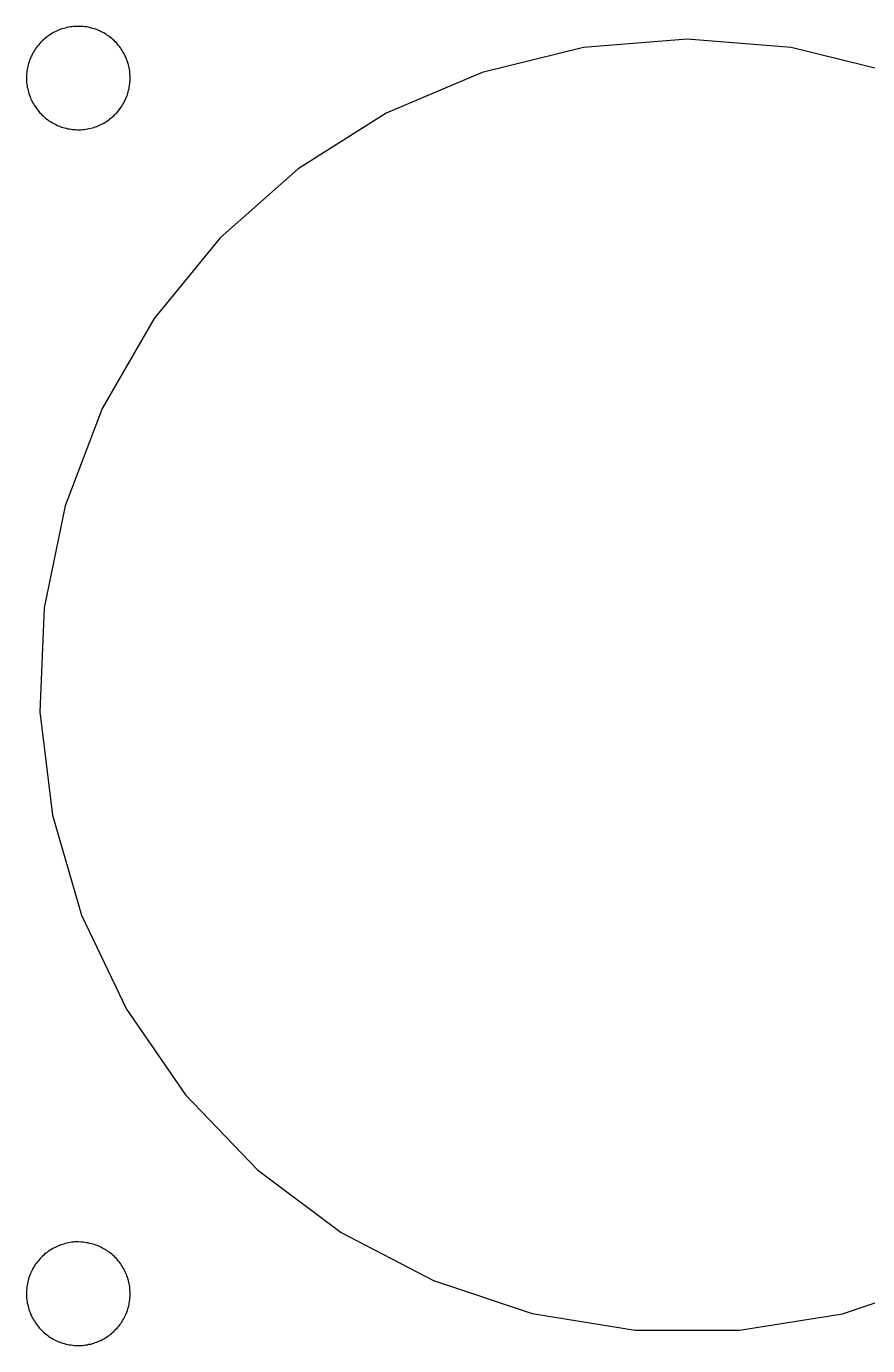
# Model space of a CAD drawing. Extents: x 14 to 160, y 773 to 1209.
# Drawn here: x 61.5 to 93.9, y 1025 to 1075.9 of the extents above; entities that cross this region are included whole.
import ezdxf

# ---------------------------------------------------------------- set-up
doc = ezdxf.new("R2010")
doc.units = 0

msp = doc.modelspace()

# ---------------------------------------------------------------- linework, layer by layer
at = {"layer": 'Bottom'}
for p, q in [((62.171006, 1075.431253), (62.132903, 1075.393203)), ((62.221782, 1075.472467), (62.171006, 1075.431253)), ((62.269391, 1075.504188), (62.221782, 1075.472467)), ((62.316999, 1075.545402), (62.269391, 1075.504188)), ((62.367775, 1075.577124), (62.316999, 1075.545402)), ((62.415384, 1075.61201), (62.367775, 1075.577124)), ((62.472497, 1075.643732), (62.415384, 1075.61201)), ((62.520105, 1075.669044), (62.472497, 1075.643732)), ((62.577219, 1075.700766), (62.520105, 1075.669044)), ((62.627996, 1075.726079), (62.577219, 1075.700766)), ((62.685109, 1075.748227), (62.627996, 1075.726079)), ((62.742223, 1075.77354), (62.685109, 1075.748227)), ((62.796168, 1075.798852), (62.742223, 1075.77354)), ((62.91042, 1075.830574), (62.796168, 1075.798852)), ((62.977039, 1075.846394), (62.91042, 1075.830574)), ((63.034153, 1075.862215), (62.977039, 1075.846394)), ((63.097603, 1075.878035), (63.034153, 1075.862215)), ((63.154717, 1075.887527), (63.097603, 1075.878035)), ((63.221336, 1075.894017), (63.154717, 1075.887527)), ((63.284786, 1075.90351), (63.221336, 1075.894017)), ((63.3419, 1075.91), (63.284786, 1075.90351)), ((63.4721, 1075.91), (63.3419, 1075.91)), ((63.602277, 1075.910723), (63.4721, 1075.91)), ((63.665727, 1075.904233), (63.602277, 1075.910723)), ((63.722841, 1075.894741), (63.665727, 1075.904233)), ((63.78946, 1075.88825), (63.722841, 1075.894741)), ((63.85291, 1075.878758), (63.78946, 1075.88825)), ((63.910024, 1075.862938), (63.85291, 1075.878758)), ((63.976643, 1075.847118), (63.910024, 1075.862938)), ((64.033756, 1075.831297), (63.976643, 1075.847118)), ((64.087702, 1075.815477), (64.033756, 1075.831297)), ((64.144815, 1075.799657), (64.087702, 1075.815477)), ((64.259058, 1075.748951), (64.144815, 1075.799657)), ((64.316172, 1075.726802), (64.259058, 1075.748951)), ((64.373285, 1075.70149), (64.316172, 1075.726802)), ((64.420894, 1075.669768), (64.373285, 1075.70149)), ((64.478007, 1075.644455), (64.420894, 1075.669768)), ((64.528784, 1075.612733), (64.478007, 1075.644455)), ((64.576392, 1075.577848), (64.528784, 1075.612733)), ((64.633506, 1075.546126), (64.576392, 1075.577848)), ((64.674777, 1075.504912), (64.633506, 1075.546126)), ((64.722385, 1075.47319), (64.674777, 1075.504912)), ((64.773162, 1075.431976), (64.722385, 1075.47319)), ((64.82077, 1075.393926), (64.773162, 1075.431976)), ((86.9436, 1075.42), (82.93859, 1075.096746)), ((90.948604, 1075.093884), (86.943594, 1075.417138)), ((61.748706, 1074.930438), (61.726527, 1074.879732)), ((61.780472, 1074.97798), (61.748706, 1074.930438)), ((61.815406, 1075.035014), (61.780472, 1074.97798)), ((61.853509, 1075.082556), (61.815406, 1075.035014)), ((61.888444, 1075.133262), (61.853509, 1075.082556)), ((61.929715, 1075.171312), (61.888444, 1075.133262)), ((61.961481, 1075.222019), (61.929715, 1075.171312)), ((62.002752, 1075.269561), (61.961481, 1075.222019)), ((62.040855, 1075.310775), (62.002752, 1075.269561)), ((62.082126, 1075.351989), (62.040855, 1075.310775)), ((62.132903, 1075.393203), (62.082126, 1075.351989)), ((64.862041, 1075.352712), (64.82077, 1075.393926)), ((64.900144, 1075.311498), (64.862041, 1075.352712)), ((64.941415, 1075.270284), (64.900144, 1075.311498)), ((64.982687, 1075.222742), (64.941415, 1075.270284)), ((65.023958, 1075.172036), (64.982687, 1075.222742)), ((65.055724, 1075.133986), (65.023958, 1075.172036)), ((65.096995, 1075.08328), (65.055724, 1075.133986)), ((65.128761, 1075.035737), (65.096995, 1075.08328)), ((65.160527, 1074.978703), (65.128761, 1075.035737)), ((65.195461, 1074.931161), (65.160527, 1074.978703)), ((65.227227, 1074.880455), (65.195461, 1074.931161)), ((82.93859, 1075.096746), (79.03831, 1074.130156)), ((94.848894, 1074.127294), (90.948604, 1075.093884)), ((61.539425, 1074.426621), (61.529919, 1074.369587)), ((61.555267, 1074.483655), (61.539425, 1074.426621)), ((61.577446, 1074.547018), (61.555267, 1074.483655)), ((61.596457, 1074.604052), (61.577446, 1074.547018)), ((61.618637, 1074.661087), (61.596457, 1074.604052)), ((61.643984, 1074.718121), (61.618637, 1074.661087)), ((61.669332, 1074.765663), (61.643984, 1074.718121)), ((61.691592, 1074.822697), (61.669332, 1074.765663)), ((61.726527, 1074.879732), (61.691592, 1074.822697)), ((65.252575, 1074.823421), (65.227227, 1074.880455)), ((65.274754, 1074.766386), (65.252575, 1074.823421)), ((65.30652, 1074.718844), (65.274754, 1074.766386)), ((65.325531, 1074.66181), (65.30652, 1074.718844)), ((65.347792, 1074.604776), (65.325531, 1074.66181)), ((65.373139, 1074.547741), (65.347792, 1074.604776)), ((65.388982, 1074.484379), (65.373139, 1074.547741)), ((65.420747, 1074.370286), (65.388982, 1074.484379)), ((61.482301, 1074.062966), (61.472795, 1073.996439)), ((61.472795, 1073.996439), (61.4728, 1073.87)), ((61.4888, 1074.12), (61.482301, 1074.062966)), ((61.504572, 1074.24919), (61.488729, 1074.182664)), ((61.488729, 1074.182664), (61.4888, 1074.12)), ((61.514077, 1074.306224), (61.504572, 1074.24919)), ((61.529919, 1074.369587), (61.514077, 1074.306224)), ((65.430253, 1074.306923), (65.420747, 1074.370286)), ((65.446095, 1074.249889), (65.430253, 1074.306923)), ((65.455601, 1074.183362), (65.446095, 1074.249889)), ((65.4621, 1074.12), (65.455601, 1074.183362)), ((65.462095, 1074.066527), (65.4621, 1074.12)), ((65.4716, 1074), (65.462095, 1074.066527)), ((65.471558, 1073.821965), (65.4716, 1074)), ((79.03831, 1074.130156), (75.34113, 1072.564596)), ((61.4728, 1073.87), (61.482305, 1073.806637)), ((61.482305, 1073.806637), (61.4823, 1073.74)), ((61.4823, 1073.74), (61.488799, 1073.676637)), ((61.488799, 1073.676637), (61.498305, 1073.619603)), ((61.498305, 1073.619603), (61.504804, 1073.553077)), ((61.504804, 1073.553077), (61.523815, 1073.499206)), ((61.523815, 1073.499206), (61.539657, 1073.43268)), ((61.539657, 1073.43268), (61.571423, 1073.318587)), ((65.382516, 1073.327722), (65.398358, 1073.384756)), ((65.398358, 1073.384756), (65.4142, 1073.448119)), ((65.4142, 1073.448119), (65.430043, 1073.505153)), ((65.430043, 1073.505153), (65.436542, 1073.57168)), ((65.436542, 1073.57168), (65.446047, 1073.628714)), ((65.446047, 1073.628714), (65.455553, 1073.692076)), ((65.455553, 1073.692076), (65.462052, 1073.755439)), ((65.462052, 1073.755439), (65.471558, 1073.821965)), ((61.571423, 1073.318587), (61.587266, 1073.255224)), ((61.587266, 1073.255224), (61.612613, 1073.19819)), ((61.612613, 1073.19819), (61.634793, 1073.141156)), ((61.634793, 1073.141156), (61.66014, 1073.093614)), ((61.66014, 1073.093614), (61.685488, 1073.036579)), ((61.685488, 1073.036579), (61.707748, 1072.979545)), ((61.707748, 1072.979545), (61.742683, 1072.928839)), ((61.742683, 1072.928839), (61.774449, 1072.871805)), ((61.774449, 1072.871805), (61.837899, 1072.776729)), ((65.154061, 1072.833373), (65.179409, 1072.890408)), ((65.179409, 1072.890408), (65.211175, 1072.93795)), ((65.211175, 1072.93795), (65.242941, 1072.994984)), ((65.242941, 1072.994984), (65.268288, 1073.042526)), ((65.268288, 1073.042526), (65.290468, 1073.09956)), ((65.290468, 1073.09956), (65.341244, 1073.213653)), ((65.341244, 1073.213653), (65.363505, 1073.270688)), ((65.363505, 1073.270688), (65.382516, 1073.327722)), ((61.837899, 1072.776729), (61.872834, 1072.726022)), ((61.872834, 1072.726022), (61.910936, 1072.67848)), ((61.910936, 1072.67848), (61.945871, 1072.630938)), ((61.945871, 1072.630938), (61.983974, 1072.589724)), ((61.983974, 1072.589724), (62.025245, 1072.54851)), ((62.025245, 1072.54851), (62.066516, 1072.500968)), ((62.066516, 1072.500968), (62.114124, 1072.459754)), ((62.114124, 1072.459754), (62.155396, 1072.41854)), ((62.155396, 1072.41854), (62.206172, 1072.377326)), ((62.206172, 1072.377326), (62.253781, 1072.345604)), ((64.706495, 1072.354715), (64.754103, 1072.386437)), ((64.754103, 1072.386437), (64.795375, 1072.427651)), ((64.795375, 1072.427651), (64.846151, 1072.465701)), ((64.846151, 1072.465701), (64.884254, 1072.506915)), ((64.884254, 1072.506915), (64.925525, 1072.557621)), ((64.925525, 1072.557621), (64.966797, 1072.595671)), ((64.966797, 1072.595671), (65.008068, 1072.646377)), ((65.008068, 1072.646377), (65.049339, 1072.687591)), ((65.049339, 1072.687591), (65.11279, 1072.782667)), ((65.11279, 1072.782667), (65.154061, 1072.833373)), ((75.34113, 1072.564596), (71.94544, 1070.415926)), ((62.253781, 1072.345604), (62.295052, 1072.30439)), ((62.295052, 1072.30439), (62.34266, 1072.272668)), ((62.34266, 1072.272668), (62.399774, 1072.240947)), ((62.399774, 1072.240947), (62.447382, 1072.209225)), ((62.447382, 1072.209225), (62.498159, 1072.174339)), ((62.498159, 1072.174339), (62.555272, 1072.152109)), ((62.555272, 1072.152109), (62.612386, 1072.126797)), ((62.612386, 1072.126797), (62.659994, 1072.095075)), ((62.659994, 1072.095075), (62.717108, 1072.069762)), ((62.717108, 1072.069762), (62.774221, 1072.053942)), ((62.774221, 1072.053942), (62.831335, 1072.02863)), ((62.831335, 1072.02863), (62.894785, 1072.012809)), ((62.894785, 1072.012809), (63.009037, 1071.981088)), ((63.009037, 1071.981088), (63.072488, 1071.965267)), ((63.072488, 1071.965267), (63.129601, 1071.955775)), ((63.129601, 1071.955775), (63.19622, 1071.949285)), ((63.19622, 1071.949285), (63.253334, 1071.939793)), ((63.253334, 1071.939793), (63.316785, 1071.9303)), ((63.316785, 1071.9303), (63.3834, 1071.93)), ((63.3834, 1071.93), (63.446851, 1071.92351)), ((63.446851, 1071.92351), (63.5134, 1071.92)), ((63.5134, 1071.92), (63.57685, 1071.92649)), ((63.57685, 1071.92649), (63.6435, 1071.93)), ((63.6435, 1071.93), (63.700614, 1071.939492)), ((63.700614, 1071.939492), (63.764064, 1071.948984)), ((63.764064, 1071.948984), (63.830683, 1071.955475)), ((63.830683, 1071.955475), (63.884628, 1071.971295)), ((63.884628, 1071.971295), (63.951247, 1071.980787)), ((63.951247, 1071.980787), (64.06549, 1072.012509)), ((64.06549, 1072.012509), (64.122604, 1072.037822)), ((64.122604, 1072.037822), (64.186054, 1072.053642)), ((64.186054, 1072.053642), (64.236831, 1072.078954)), ((64.236831, 1072.078954), (64.290776, 1072.101103)), ((64.290776, 1072.101103), (64.34789, 1072.126415)), ((64.34789, 1072.126415), (64.405003, 1072.158137)), ((64.405003, 1072.158137), (64.45578, 1072.18345)), ((64.45578, 1072.18345), (64.512894, 1072.215171)), ((64.512894, 1072.215171), (64.560502, 1072.246893)), ((64.560502, 1072.246893), (64.60811, 1072.281779)), ((64.60811, 1072.281779), (64.658887, 1072.313501)), ((64.658887, 1072.313501), (64.706495, 1072.354715)), ((71.94544, 1070.415926), (68.94009, 1067.753856)), ((68.94009, 1067.753856), (66.39808, 1064.648096)), ((66.39808, 1064.648096), (64.38923, 1061.174726)), ((64.38923, 1061.174726), (62.96114, 1057.419306)), ((62.96114, 1057.419306), (62.155058, 1053.492736)), ((62.155058, 1053.492736), (61.993206, 1049.474276)), ((61.993206, 1049.474276), (62.48193, 1045.490666)), ((62.48193, 1045.490666), (63.59267, 1041.636996)), ((63.59267, 1041.636996), (65.32542, 1038.011506)), ((65.32542, 1038.011506), (67.6072, 1034.709266)), ((67.6072, 1034.709266), (70.38404, 1031.822176)), ((70.38404, 1031.822176), (73.60201, 1029.404136)), ((73.60201, 1029.404136), (77.16272, 1027.547016)), ((62.269391, 1028.634188), (62.221782, 1028.602467)), ((62.316999, 1028.675402), (62.269391, 1028.634188)), ((62.367775, 1028.707124), (62.316999, 1028.675402)), ((62.415384, 1028.738846), (62.367775, 1028.707124)), ((62.472497, 1028.770568), (62.415384, 1028.738846)), ((62.520105, 1028.79588), (62.472497, 1028.770568)), ((62.577219, 1028.827602), (62.520105, 1028.79588)), ((62.627996, 1028.852915), (62.577219, 1028.827602)), ((62.685109, 1028.878227), (62.627996, 1028.852915)), ((62.742223, 1028.900376), (62.685109, 1028.878227)), ((62.796168, 1028.925688), (62.742223, 1028.900376)), ((62.91042, 1028.95741), (62.796168, 1028.925688)), ((62.977039, 1028.97323), (62.91042, 1028.95741)), ((63.034153, 1028.98905), (62.977039, 1028.97323)), ((63.097603, 1029.008035), (63.034153, 1028.98905)), ((63.154717, 1029.014525), (63.097603, 1029.008035)), ((63.221336, 1029.024017), (63.154717, 1029.014525)), ((63.284786, 1029.030508), (63.221336, 1029.024017)), ((63.3419, 1029.04), (63.284786, 1029.030508)), ((63.4721, 1029.04), (63.3419, 1029.04)), ((63.602268, 1029.033887), (63.4721, 1029.04)), ((63.665718, 1029.024395), (63.602268, 1029.033887)), ((63.722832, 1029.017905), (63.665718, 1029.024395)), ((63.789451, 1029.008413), (63.722832, 1029.017905)), ((63.852901, 1029.001922), (63.789451, 1029.008413)), ((63.910015, 1028.982938), (63.852901, 1029.001922)), ((63.976634, 1028.967118), (63.910015, 1028.982938)), ((64.033747, 1028.951297), (63.976634, 1028.967118)), ((64.087693, 1028.935477), (64.033747, 1028.951297)), ((64.144806, 1028.919657), (64.087693, 1028.935477)), ((64.20192, 1028.894344), (64.144806, 1028.919657)), ((64.259033, 1028.872196), (64.20192, 1028.894344)), ((64.373285, 1028.82149), (64.259033, 1028.872196)), ((64.420894, 1028.789768), (64.373285, 1028.82149)), ((64.478007, 1028.764455), (64.420894, 1028.789768)), ((64.528784, 1028.732733), (64.478007, 1028.764455)), ((64.576392, 1028.701012), (64.528784, 1028.732733)), ((64.633506, 1028.66929), (64.576392, 1028.701012)), ((64.674777, 1028.628076), (64.633506, 1028.66929)), ((64.722385, 1028.596354), (64.674777, 1028.628076)), ((61.780472, 1028.104816), (61.748706, 1028.057274)), ((61.815406, 1028.16185), (61.780472, 1028.104816)), ((61.853509, 1028.212556), (61.815406, 1028.16185)), ((61.888444, 1028.260098), (61.853509, 1028.212556)), ((61.929715, 1028.301312), (61.888444, 1028.260098)), ((61.961481, 1028.348854), (61.929715, 1028.301312)), ((62.002752, 1028.399561), (61.961481, 1028.348854)), ((62.082126, 1028.478825), (62.002752, 1028.399561)), ((62.132903, 1028.520039), (62.082126, 1028.478825)), ((62.171006, 1028.561253), (62.132903, 1028.520039)), ((62.221782, 1028.602467), (62.171006, 1028.561253)), ((64.773162, 1028.55514), (64.722385, 1028.596354)), ((64.82077, 1028.513926), (64.773162, 1028.55514)), ((64.862041, 1028.472712), (64.82077, 1028.513926)), ((64.900144, 1028.431498), (64.862041, 1028.472712)), ((64.941415, 1028.393448), (64.900144, 1028.431498)), ((64.982687, 1028.342742), (64.941415, 1028.393448)), ((65.023958, 1028.2952), (64.982687, 1028.342742)), ((65.055724, 1028.253986), (65.023958, 1028.2952)), ((65.096995, 1028.206444), (65.055724, 1028.253986)), ((65.128761, 1028.155737), (65.096995, 1028.206444)), ((65.160527, 1028.098703), (65.128761, 1028.155737)), ((65.195461, 1028.051161), (65.160527, 1028.098703)), ((61.555186, 1027.610459), (61.539344, 1027.553425)), ((61.596457, 1027.734052), (61.555186, 1027.610459)), ((61.618637, 1027.791086), (61.596457, 1027.734052)), ((61.643984, 1027.844957), (61.618637, 1027.791086)), ((61.669332, 1027.895663), (61.643984, 1027.844957)), ((61.691592, 1027.952697), (61.669332, 1027.895663)), ((61.726527, 1028.009732), (61.691592, 1027.952697)), ((61.748706, 1028.057274), (61.726527, 1028.009732)), ((65.227227, 1028.003619), (65.195461, 1028.051161)), ((65.252575, 1027.946585), (65.227227, 1028.003619)), ((65.274754, 1027.88955), (65.252575, 1027.946585)), ((65.30652, 1027.838844), (65.274754, 1027.88955)), ((65.325531, 1027.784974), (65.30652, 1027.838844)), ((65.347792, 1027.72794), (65.325531, 1027.784974)), ((65.373139, 1027.670905), (65.347792, 1027.72794)), ((65.388982, 1027.604379), (65.373139, 1027.670905)), ((65.420747, 1027.490286), (65.388982, 1027.604379)), ((61.482201, 1027.176637), (61.472695, 1027.119603)), ((61.472695, 1027.119603), (61.4727, 1026.99)), ((61.4887, 1027.24), (61.482201, 1027.176637)), ((61.50449, 1027.375994), (61.488648, 1027.309467)), ((61.488648, 1027.309467), (61.4887, 1027.24)), ((61.513996, 1027.433028), (61.50449, 1027.375994)), ((61.529838, 1027.496391), (61.513996, 1027.433028)), ((61.539344, 1027.553425), (61.529838, 1027.496391)), ((65.430253, 1027.426923), (65.420747, 1027.490286)), ((65.446095, 1027.369889), (65.430253, 1027.426923)), ((65.455601, 1027.303363), (65.446095, 1027.369889)), ((65.4621, 1027.24), (65.455601, 1027.303363)), ((65.462095, 1027.177034), (65.4621, 1027.24)), ((65.4716, 1027.12), (65.462095, 1027.177034)), ((65.471639, 1026.932806), (65.4716, 1027.12)), ((77.16272, 1027.547016), (80.97097, 1026.273026)), ((92.92255, 1026.270164), (96.73398, 1027.544154)), ((61.4727, 1026.99), (61.482205, 1026.923474)), ((61.482205, 1026.923474), (61.4822, 1026.86)), ((61.4822, 1026.86), (61.488699, 1026.793473)), ((61.488699, 1026.793473), (61.498205, 1026.736439)), ((61.498205, 1026.736439), (61.504704, 1026.673077)), ((61.504704, 1026.673077), (61.523715, 1026.616042)), ((61.523715, 1026.616042), (61.539557, 1026.549516)), ((65.414282, 1026.568451), (65.430124, 1026.622322)), ((65.430124, 1026.622322), (65.436623, 1026.688848)), ((65.436623, 1026.688848), (65.446129, 1026.745883)), ((65.446129, 1026.745883), (65.455634, 1026.809245)), ((65.455634, 1026.809245), (65.462133, 1026.875772)), ((65.462133, 1026.875772), (65.471639, 1026.932806)), ((61.539557, 1026.549516), (61.5554, 1026.492482)), ((61.5554, 1026.492482), (61.571242, 1026.438611)), ((61.571242, 1026.438611), (61.587084, 1026.372085)), ((61.587084, 1026.372085), (61.612432, 1026.315051)), ((61.612432, 1026.315051), (61.634611, 1026.258016)), ((61.634611, 1026.258016), (61.659959, 1026.210474)), ((61.659959, 1026.210474), (61.685307, 1026.15344)), ((61.685307, 1026.15344), (61.707567, 1026.096406)), ((61.707567, 1026.096406), (61.742502, 1026.048863)), ((65.211256, 1026.055118), (65.243022, 1026.112153)), ((65.243022, 1026.112153), (65.26837, 1026.162859)), ((65.26837, 1026.162859), (65.290549, 1026.216729)), ((65.290549, 1026.216729), (65.341326, 1026.330822)), ((65.341326, 1026.330822), (65.363586, 1026.387856)), ((65.363586, 1026.387856), (65.382597, 1026.444891)), ((65.382597, 1026.444891), (65.398439, 1026.501925)), ((65.398439, 1026.501925), (65.414282, 1026.568451)), ((80.97097, 1026.273026), (84.93473, 1025.632862)), ((88.9588, 1025.63), (92.92255, 1026.270164)), ((61.742502, 1026.048863), (61.774267, 1025.991829)), ((61.774267, 1025.991829), (61.806033, 1025.941123)), ((61.806033, 1025.941123), (61.837799, 1025.893581)), ((61.837799, 1025.893581), (61.872734, 1025.846039)), ((61.872734, 1025.846039), (61.910836, 1025.795333)), ((61.910836, 1025.795333), (61.945771, 1025.74779)), ((61.945771, 1025.74779), (61.983874, 1025.706576)), ((61.983874, 1025.706576), (62.025145, 1025.659034)), ((62.025145, 1025.659034), (62.066416, 1025.61782)), ((62.066416, 1025.61782), (62.114024, 1025.576606)), ((62.114024, 1025.576606), (62.155296, 1025.535392)), ((64.795375, 1025.544811), (64.846151, 1025.586025)), ((64.846151, 1025.586025), (64.884254, 1025.627239)), ((64.884254, 1025.627239), (64.925525, 1025.674781)), ((64.925525, 1025.674781), (64.966797, 1025.715995)), ((64.966797, 1025.715995), (65.008068, 1025.763537)), ((65.008068, 1025.763537), (65.049339, 1025.804751)), ((65.049339, 1025.804751), (65.081105, 1025.852294)), ((65.081105, 1025.852294), (65.112871, 1025.903)), ((65.112871, 1025.903), (65.154142, 1025.950542)), ((65.154142, 1025.950542), (65.17949, 1026.007576)), ((65.17949, 1026.007576), (65.211256, 1026.055118)), ((84.93473, 1025.632862), (88.9588, 1025.63)), ((62.155296, 1025.535392), (62.206072, 1025.497342)), ((62.206072, 1025.497342), (62.253681, 1025.462456)), ((62.253681, 1025.462456), (62.294952, 1025.424407)), ((62.294952, 1025.424407), (62.34256, 1025.389521)), ((62.34256, 1025.389521), (62.399674, 1025.357799)), ((62.399674, 1025.357799), (62.447282, 1025.326077)), ((62.447282, 1025.326077), (62.498059, 1025.294355)), ((62.498059, 1025.294355), (62.612311, 1025.243649)), ((62.612311, 1025.243649), (62.659919, 1025.211927)), ((62.659919, 1025.211927), (62.717032, 1025.186615)), ((62.717032, 1025.186615), (62.774146, 1025.170794)), ((62.774146, 1025.170794), (62.83126, 1025.148646)), ((62.83126, 1025.148646), (62.89471, 1025.129662)), ((62.89471, 1025.129662), (63.008962, 1025.09794)), ((63.008962, 1025.09794), (63.072413, 1025.082119)), ((63.072413, 1025.082119), (63.129526, 1025.072627)), ((63.129526, 1025.072627), (63.196145, 1025.066137)), ((63.196145, 1025.066137), (63.253259, 1025.056645)), ((63.253259, 1025.056645), (63.316709, 1025.050154)), ((63.316709, 1025.050154), (63.3833, 1025.05)), ((63.3833, 1025.05), (63.446751, 1025.040508)), ((63.5134, 1025.04), (63.57685, 1025.049492)), ((63.57685, 1025.049492), (63.6435, 1025.05)), ((63.6435, 1025.05), (63.700614, 1025.05649)), ((63.700614, 1025.05649), (63.764064, 1025.065983)), ((63.764064, 1025.065983), (63.830683, 1025.072473)), ((63.830683, 1025.072473), (63.884628, 1025.091457)), ((63.884628, 1025.091457), (63.951247, 1025.097948)), ((63.951247, 1025.097948), (64.06549, 1025.12967)), ((64.06549, 1025.12967), (64.122604, 1025.154982)), ((64.122604, 1025.154982), (64.186054, 1025.170802)), ((64.186054, 1025.170802), (64.236831, 1025.196115)), ((64.236831, 1025.196115), (64.290776, 1025.221427)), ((64.290776, 1025.221427), (64.34789, 1025.243576)), ((64.34789, 1025.243576), (64.405003, 1025.275298)), ((64.405003, 1025.275298), (64.45578, 1025.30061)), ((64.45578, 1025.30061), (64.512894, 1025.332332)), ((64.512894, 1025.332332), (64.560502, 1025.367218)), ((64.560502, 1025.367218), (64.60811, 1025.39894)), ((64.60811, 1025.39894), (64.658887, 1025.430661)), ((64.658887, 1025.430661), (64.706495, 1025.471875)), ((64.706495, 1025.471875), (64.754103, 1025.503597)), ((64.754103, 1025.503597), (64.795375, 1025.544811)), ((63.446751, 1025.040508), (63.5134, 1025.04))]:
    msp.add_line(p, q, dxfattribs=at)

doc.saveas('drawing.dxf')
